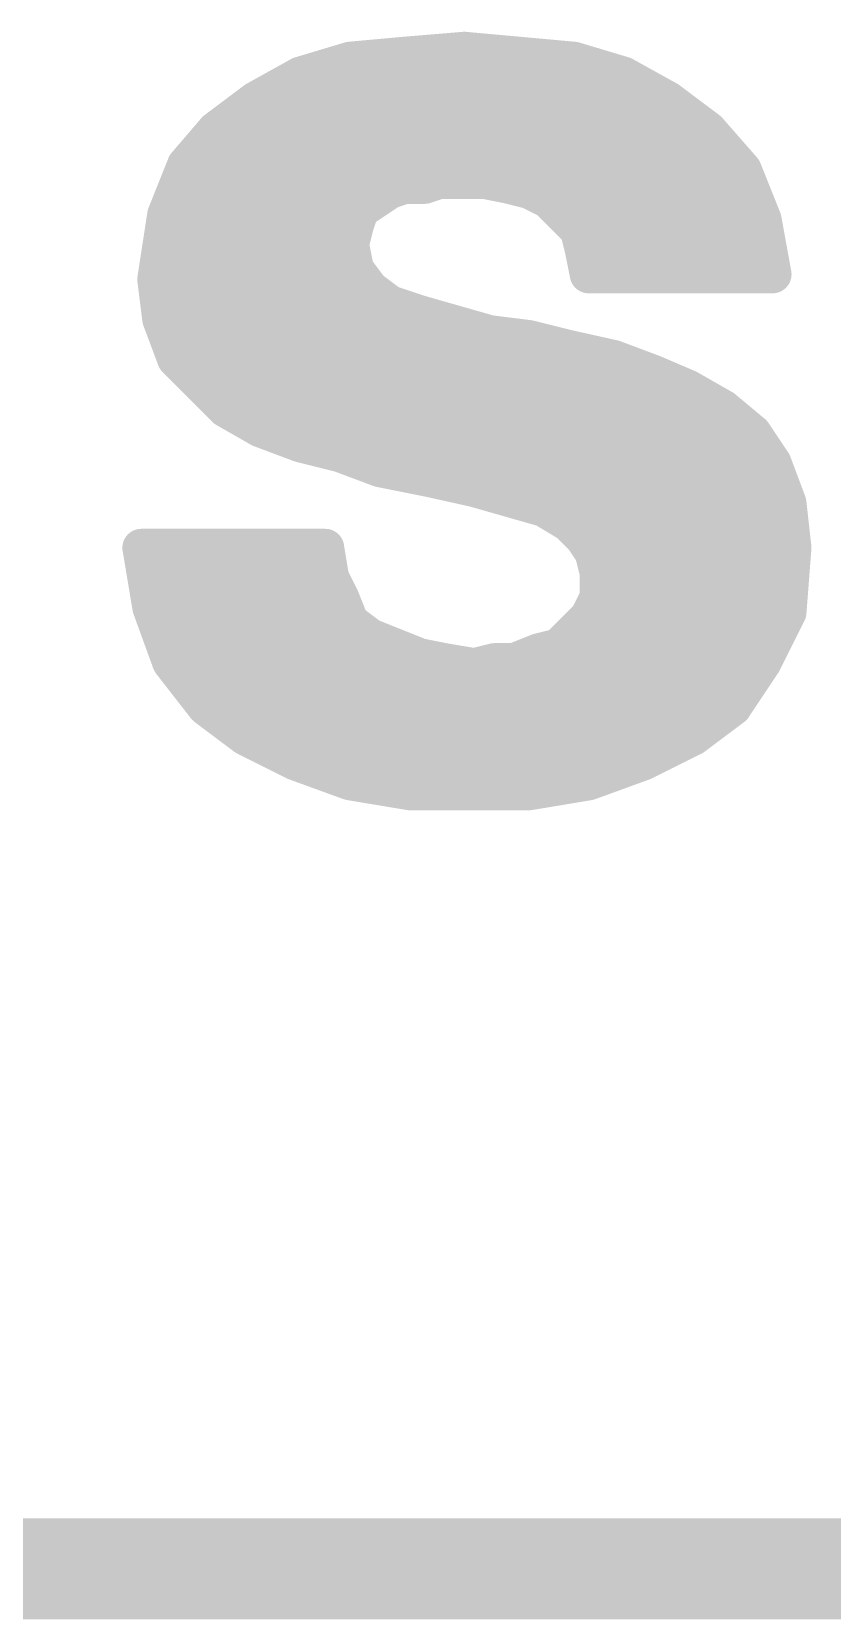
# Model space of a CAD drawing. Extents: x -38 to 69, y -31 to 38.
# Drawn here: x 4.852 to 6.462, y 20.726 to 23.92 of the extents above; entities that cross this region are included whole.
import ezdxf

# ---------------------------------------------------------------- set-up
doc = ezdxf.new("R2010")
doc.units = 0
doc.layers.add('20', color=53, linetype='CONTINUOUS')
doc.layers.add('21', color=41, linetype='CONTINUOUS')

msp = doc.modelspace()

# ---------------------------------------------------------------- linework, layer by layer
at = {"layer": '20', "const_width": 0.2032}
msp.add_lwpolyline([(1.905, 20.828), (18.415, 20.828)], dxfattribs=at)
at = {"layer": '21', "const_width": 0.0762}
for points in [[(5.392, 23.832), (5.492, 23.862)], [(5.492, 23.862), (5.602, 23.872)], [(5.602, 23.872), (5.722, 23.882)], [(5.722, 23.882), (5.832, 23.872)], [(5.832, 23.872), (5.942, 23.862)], [(5.942, 23.862), (6.042, 23.832)], [(5.302, 23.782), (5.392, 23.832)], [(5.454, 23.8506), (5.98, 23.8506)], [(6.042, 23.832), (6.132, 23.782)], [(5.222, 23.722), (5.302, 23.782)], [(5.2919, 23.7744), (6.1421, 23.7744)], [(6.132, 23.782), (6.212, 23.722)], [(5.162, 23.652), (5.222, 23.722)], [(5.2016, 23.6982), (6.2328, 23.6982)], [(6.212, 23.722), (6.282, 23.642)], [(5.122, 23.552), (5.162, 23.652)], [(6.282, 23.642), (6.322, 23.542)], [(5.15, 23.622), (6.29, 23.622)], [(5.572, 23.602), (5.542, 23.582)], [(5.602, 23.612), (5.572, 23.602)], [(5.642, 23.612), (5.602, 23.612)], [(5.672, 23.622), (5.642, 23.612)], [(5.762, 23.622), (5.672, 23.622)], [(5.812, 23.612), (5.762, 23.622)], [(5.852, 23.602), (5.812, 23.612)], [(5.892, 23.582), (5.852, 23.602)], [(5.542, 23.582), (5.512, 23.562)], [(5.922, 23.552), (5.892, 23.582)], [(5.102, 23.422), (5.122, 23.552)], [(5.121, 23.5458), (5.5066, 23.5458)], [(5.502, 23.532), (5.492, 23.492)], [(5.512, 23.562), (5.502, 23.532)], [(5.952, 23.522), (5.922, 23.552)], [(5.9282, 23.5458), (6.3205, 23.5458)], [(6.322, 23.542), (6.342, 23.432)], [(5.962, 23.482), (5.952, 23.522)], [(5.1093, 23.4696), (5.4965, 23.4696)], [(5.492, 23.492), (5.502, 23.442)], [(5.972, 23.432), (5.962, 23.482)], [(5.9645, 23.4696), (6.3352, 23.4696)], [(5.502, 23.442), (5.532, 23.402)], [(5.112, 23.342), (5.102, 23.422)], [(6.342, 23.432), (5.972, 23.432)], [(5.1056, 23.3934), (5.5435, 23.3934)], [(5.532, 23.402), (5.572, 23.372)], [(5.572, 23.372), (5.632, 23.352)], [(5.142, 23.262), (5.112, 23.342)], [(5.632, 23.352), (5.702, 23.332)], [(5.1213, 23.3172), (5.7538, 23.3172)], [(5.702, 23.332), (5.772, 23.312)], [(5.772, 23.312), (5.852, 23.302)], [(5.852, 23.302), (5.932, 23.282)], [(5.932, 23.282), (6.022, 23.262)], [(5.192, 23.212), (5.142, 23.262)], [(6.022, 23.262), (6.102, 23.232)], [(5.163, 23.241), (6.078, 23.241)], [(6.102, 23.232), (6.172, 23.202)], [(5.242, 23.162), (5.192, 23.212)], [(6.172, 23.202), (6.242, 23.162)], [(5.2392, 23.1648), (6.2371, 23.1648)], [(5.312, 23.122), (5.242, 23.162)], [(6.242, 23.162), (6.302, 23.112)], [(5.392, 23.092), (5.312, 23.122)], [(5.472, 23.072), (5.392, 23.092)], [(5.4056, 23.0886), (6.3176, 23.0886)], [(6.302, 23.112), (6.342, 23.052)], [(5.552, 23.042), (5.472, 23.072)], [(5.652, 23.022), (5.552, 23.042)], [(5.742, 23.002), (5.652, 23.022)], [(6.342, 23.052), (6.372, 22.972)], [(5.6952, 23.0124), (6.3569, 23.0124)], [(5.812, 22.982), (5.742, 23.002)], [(5.882, 22.962), (5.812, 22.982)], [(5.932, 22.932), (5.882, 22.962)], [(6.372, 22.972), (6.382, 22.882)], [(5.925, 22.9362), (6.376, 22.9362)], [(5.962, 22.902), (5.932, 22.932)], [(5.982, 22.872), (5.962, 22.902)], [(5.092, 22.762), (5.072, 22.882)], [(5.072, 22.882), (5.392, 22.882)], [(5.392, 22.882), (5.442, 22.882)], [(5.442, 22.882), (5.452, 22.822)], [(5.992, 22.832), (5.982, 22.872)], [(6.382, 22.882), (6.372, 22.752)], [(5.0757, 22.86), (5.4457, 22.86)], [(5.985, 22.86), (6.3803, 22.86)], [(5.992, 22.782), (5.992, 22.832)], [(5.452, 22.822), (5.472, 22.782)], [(5.0884, 22.7838), (5.4711, 22.7838)], [(5.472, 22.782), (5.492, 22.732)], [(5.972, 22.742), (5.992, 22.782)], [(5.992, 22.7838), (6.3744, 22.7838)], [(5.132, 22.652), (5.092, 22.762)], [(5.942, 22.712), (5.972, 22.742)], [(6.372, 22.752), (6.322, 22.652)], [(5.1118, 22.7076), (5.5245, 22.7076)], [(5.492, 22.732), (5.532, 22.702)], [(5.532, 22.702), (5.582, 22.682)], [(5.912, 22.682), (5.942, 22.712)], [(5.9376, 22.7076), (6.3498, 22.7076)], [(5.582, 22.682), (5.632, 22.662)], [(5.822, 22.652), (5.872, 22.672)], [(5.872, 22.672), (5.912, 22.682)], [(5.202, 22.562), (5.132, 22.652)], [(5.632, 22.662), (5.682, 22.652)], [(5.682, 22.652), (5.742, 22.642)], [(5.742, 22.642), (5.782, 22.652)], [(5.782, 22.652), (5.822, 22.652)], [(6.322, 22.652), (6.262, 22.562)], [(5.148, 22.6314), (6.3083, 22.6314)], [(5.282, 22.502), (5.202, 22.562)], [(5.2111, 22.5552), (6.2529, 22.5552)], [(6.262, 22.562), (6.182, 22.502)], [(5.382, 22.452), (5.282, 22.502)], [(5.328, 22.479), (6.136, 22.479)], [(6.182, 22.502), (6.082, 22.452)], [(5.492, 22.412), (5.382, 22.452)], [(6.082, 22.452), (5.972, 22.412)], [(5.612, 22.392), (5.492, 22.412)], [(5.5472, 22.4028), (5.9168, 22.4028)], [(5.852, 22.392), (5.612, 22.392)], [(5.972, 22.412), (5.852, 22.392)]]:
    msp.add_lwpolyline(points, dxfattribs=at)
at = {"layer": '21', "const_width": 0.0381}
for points in [[(5.4903, 23.881, 1), (5.4937, 23.843)], [(5.4975, 23.8438, 1), (5.4865, 23.8802)], [(5.6004, 23.891, 1), (5.6036, 23.853)], [(5.6037, 23.853, 1), (5.6003, 23.891)], [(5.7237, 23.901, 1), (5.7203, 23.863)], [(5.7236, 23.863, 1), (5.7204, 23.901)], [(5.8337, 23.891, 1), (5.8303, 23.853)], [(5.8303, 23.853, 1), (5.8337, 23.891)], [(5.9475, 23.8802, 1), (5.9365, 23.8438)], [(5.9403, 23.843, 1), (5.9437, 23.881)], [(5.3865, 23.8502, 1), (5.3975, 23.8138)], [(5.4013, 23.8153, 1), (5.3827, 23.8487)], [(5.454, 23.8697, 1), (5.454, 23.8316)], [(5.98, 23.8316, 1), (5.98, 23.8697)], [(6.0513, 23.8487, 1), (6.0327, 23.8153)], [(6.0365, 23.8138, 1), (6.0475, 23.8502)], [(5.2919, 23.7934, 1), (5.2919, 23.7553)], [(5.2927, 23.7987, 1), (5.3113, 23.7653)], [(5.3134, 23.7668, 1), (5.2906, 23.7972)], [(6.1434, 23.7972, 1), (6.1206, 23.7668)], [(6.1227, 23.7653, 1), (6.1413, 23.7987)], [(6.1421, 23.7553, 1), (6.1421, 23.7934)], [(5.2016, 23.7172, 1), (5.2016, 23.6791)], [(5.2106, 23.7372, 1), (5.2334, 23.7068)], [(5.2365, 23.7096, 1), (5.2075, 23.7344)], [(6.2263, 23.7345, 1), (6.1977, 23.7095)], [(6.2006, 23.7068, 1), (6.2234, 23.7372)], [(6.2328, 23.6791, 1), (6.2328, 23.7172)], [(5.1475, 23.6644, 1), (5.1765, 23.6396)], [(5.1797, 23.6449, 1), (5.1443, 23.6591)], [(6.2997, 23.6491, 1), (6.2643, 23.6349)], [(6.2677, 23.6295, 1), (6.2963, 23.6545)], [(5.15, 23.641, 1), (5.15, 23.6029)], [(5.566, 23.6201, 1), (5.578, 23.5839)], [(5.5826, 23.5861, 1), (5.5614, 23.6179)], [(5.602, 23.6311, 1), (5.602, 23.593)], [(5.608, 23.5939, 1), (5.596, 23.6301)], [(5.636, 23.6301, 1), (5.648, 23.5939)], [(5.642, 23.593, 1), (5.642, 23.6311)], [(5.672, 23.641, 1), (5.672, 23.6029)], [(5.678, 23.6039, 1), (5.666, 23.6401)], [(5.7657, 23.6407, 1), (5.7583, 23.6033)], [(5.762, 23.6029, 1), (5.762, 23.641)], [(5.8166, 23.6305, 1), (5.8074, 23.5935)], [(5.8083, 23.5933, 1), (5.8157, 23.6307)], [(5.8605, 23.619, 1), (5.8435, 23.585)], [(5.8474, 23.5835, 1), (5.8566, 23.6205)], [(6.29, 23.6029, 1), (6.29, 23.641)], [(5.5314, 23.5979, 1), (5.5526, 23.5661)], [(5.5526, 23.5661, 1), (5.5314, 23.5979)], [(5.9055, 23.5955, 1), (5.8785, 23.5685)], [(5.8835, 23.565, 1), (5.9005, 23.599)], [(5.121, 23.5648, 1), (5.121, 23.5267)], [(5.1043, 23.5591, 1), (5.1397, 23.5449)], [(5.1408, 23.5491, 1), (5.1032, 23.5549)], [(5.5205, 23.5274, 1), (5.4835, 23.5366)], [(5.5014, 23.5779, 1), (5.5226, 23.5461)], [(5.5301, 23.556, 1), (5.4939, 23.568)], [(5.5066, 23.5267, 1), (5.5066, 23.5648)], [(5.9355, 23.5655, 1), (5.9085, 23.5385)], [(5.9085, 23.5385, 1), (5.9355, 23.5655)], [(5.9282, 23.5648, 1), (5.9282, 23.5267)], [(6.3407, 23.5454, 1), (6.3033, 23.5386)], [(6.3205, 23.5267, 1), (6.3205, 23.5648)], [(5.4839, 23.538, 1), (5.5201, 23.526)], [(5.9705, 23.5266, 1), (5.9335, 23.5174)], [(5.9385, 23.5085, 1), (5.9655, 23.5355)], [(6.3043, 23.5349, 1), (6.3397, 23.5491)], [(5.1093, 23.4886, 1), (5.1093, 23.4505)], [(5.5107, 23.4957, 1), (5.4733, 23.4883)], [(5.4735, 23.4966, 1), (5.5105, 23.4874)], [(5.4965, 23.4505, 1), (5.4965, 23.4886)], [(5.9807, 23.4857, 1), (5.9433, 23.4783)], [(5.9645, 23.4886, 1), (5.9645, 23.4505)], [(6.3352, 23.4505, 1), (6.3352, 23.4886)], [(5.5172, 23.4534, 1), (5.4868, 23.4306)], [(5.9435, 23.4774, 1), (5.9805, 23.4866)], [(5.1209, 23.4244, 1), (5.0831, 23.4196)], [(5.0832, 23.4249, 1), (5.1208, 23.4191)], [(5.4833, 23.4383, 1), (5.5207, 23.4457)], [(5.972, 23.4511, 1), (5.972, 23.413)], [(5.9533, 23.4283, 1), (5.9907, 23.4357)], [(6.3233, 23.4286, 1), (6.3607, 23.4354)], [(6.342, 23.413, 1), (6.342, 23.4511)], [(5.1056, 23.4124, 1), (5.1056, 23.3743)], [(5.5434, 23.4172, 1), (5.5206, 23.3868)], [(5.5168, 23.3906, 1), (5.5472, 23.4134)], [(5.5435, 23.3743, 1), (5.5435, 23.4124)], [(5.578, 23.3901, 1), (5.566, 23.3539)], [(5.1298, 23.3487, 1), (5.0942, 23.3353)], [(5.5606, 23.3568, 1), (5.5834, 23.3872)], [(5.6372, 23.3703, 1), (5.6268, 23.3337)], [(5.626, 23.3339, 1), (5.638, 23.3701)], [(5.0931, 23.3396, 1), (5.1309, 23.3444)], [(5.1213, 23.3362, 1), (5.1213, 23.2981)], [(5.7072, 23.3503, 1), (5.6968, 23.3137)], [(5.6968, 23.3137, 1), (5.7072, 23.3503)], [(5.7744, 23.3309, 1), (5.7696, 23.2931)], [(5.7538, 23.2981, 1), (5.7538, 23.3362)], [(5.7668, 23.2937, 1), (5.7772, 23.3303)], [(5.8566, 23.3205, 1), (5.8474, 23.2835)], [(5.8496, 23.2831, 1), (5.8544, 23.3209)], [(5.9361, 23.3006, 1), (5.9279, 23.2634)], [(5.9274, 23.2635, 1), (5.9366, 23.3005)], [(5.1555, 23.2755, 1), (5.1285, 23.2485)], [(5.1242, 23.2553, 1), (5.1598, 23.2687)], [(6.0287, 23.2798, 1), (6.0153, 23.2442)], [(6.0179, 23.2434, 1), (6.0261, 23.2806)], [(5.163, 23.26, 1), (5.163, 23.2219)], [(6.078, 23.2219, 1), (6.078, 23.26)], [(6.1095, 23.2495, 1), (6.0945, 23.2145)], [(6.0953, 23.2142, 1), (6.1087, 23.2498)], [(5.2055, 23.2255, 1), (5.1785, 23.1985)], [(5.1785, 23.1985, 1), (5.2055, 23.2255)], [(6.1815, 23.2185, 1), (6.1625, 23.1855)], [(6.1645, 23.1845, 1), (6.1795, 23.2195)], [(5.2392, 23.1838, 1), (5.2392, 23.1457)], [(5.2515, 23.1785, 1), (5.2325, 23.1455)], [(5.2285, 23.1485, 1), (5.2555, 23.1755)], [(6.2542, 23.1766, 1), (6.2298, 23.1474)], [(6.2325, 23.1455, 1), (6.2515, 23.1785)], [(6.2371, 23.1457, 1), (6.2371, 23.1838)], [(5.3187, 23.1398, 1), (5.3053, 23.1042)], [(5.3025, 23.1055, 1), (5.3215, 23.1385)], [(5.3966, 23.1105, 1), (5.3874, 23.0735)], [(5.3853, 23.0742, 1), (5.3987, 23.1098)], [(5.4056, 23.1076, 1), (5.4056, 23.0695)], [(6.3179, 23.1226, 1), (6.2861, 23.1014)], [(6.2898, 23.0974, 1), (6.3142, 23.1266)], [(6.3176, 23.0695, 1), (6.3176, 23.1076)], [(5.4787, 23.0898, 1), (5.4653, 23.0542)], [(5.4674, 23.0535, 1), (5.4766, 23.0905)], [(5.5557, 23.0607, 1), (5.5483, 23.0233)], [(5.5453, 23.0242, 1), (5.5587, 23.0598)], [(5.6561, 23.0406, 1), (5.6479, 23.0034)], [(5.6483, 23.0033, 1), (5.6557, 23.0407)], [(6.3598, 23.0587, 1), (6.3242, 23.0453)], [(6.3261, 23.0414, 1), (6.3579, 23.0626)], [(5.6952, 23.0314, 1), (5.6952, 22.9933)], [(5.7472, 23.0203, 1), (5.7368, 22.9837)], [(5.7379, 22.9834, 1), (5.7461, 23.0206)], [(6.3569, 22.9933, 1), (6.3569, 23.0314)], [(5.8172, 23.0003, 1), (5.8068, 22.9637)], [(5.8068, 22.9637, 1), (5.8172, 23.0003)], [(5.8918, 22.9783, 1), (5.8722, 22.9457)], [(5.8768, 22.9437, 1), (5.8872, 22.9803)], [(6.3909, 22.9741, 1), (6.3531, 22.9699)], [(6.3542, 22.9653, 1), (6.3898, 22.9787)], [(5.925, 22.9552, 1), (5.925, 22.9171)], [(5.9455, 22.9455, 1), (5.9185, 22.9185)], [(5.9222, 22.9157, 1), (5.9418, 22.9483)], [(6.376, 22.9171, 1), (6.376, 22.9552)], [(5.9779, 22.9126, 1), (5.9461, 22.8914)], [(5.9485, 22.8885, 1), (5.9755, 22.9155)], [(5.0908, 22.8851, 1), (5.0532, 22.8789)], [(5.072, 22.9011, 1), (5.072, 22.863)], [(5.392, 22.9011, 1), (5.392, 22.863)], [(5.392, 22.863, 1), (5.392, 22.9011)], [(5.4608, 22.8851, 1), (5.4232, 22.8789)], [(5.442, 22.863, 1), (5.442, 22.9011)], [(6.0005, 22.8766, 1), (5.9635, 22.8674)], [(5.9661, 22.8614, 1), (5.9979, 22.8826)], [(6.401, 22.8805, 1), (6.363, 22.8835)], [(6.3631, 22.8799, 1), (6.4009, 22.8841)], [(5.0757, 22.879, 1), (5.0757, 22.8409)], [(5.4457, 22.8409, 1), (5.4457, 22.879)], [(5.985, 22.879, 1), (5.985, 22.8409)], [(6.0111, 22.832, 1), (5.9729, 22.832)], [(6.3803, 22.8409, 1), (6.3803, 22.879)], [(5.469, 22.8305, 1), (5.435, 22.8135)], [(5.4332, 22.8189, 1), (5.4708, 22.8251)], [(5.9735, 22.8274, 1), (6.0105, 22.8366)], [(5.0884, 22.8028, 1), (5.0884, 22.7647)], [(5.4897, 22.7891, 1), (5.4543, 22.7749)], [(5.455, 22.7735, 1), (5.489, 22.7905)], [(5.4711, 22.7647, 1), (5.4711, 22.8028)], [(5.992, 22.8028, 1), (5.992, 22.7647)], [(6.009, 22.7735, 1), (5.975, 22.7905)], [(6.3744, 22.7647, 1), (6.3744, 22.8028)], [(5.1099, 22.7685, 1), (5.0741, 22.7555)], [(5.0732, 22.7589, 1), (5.1108, 22.7651)], [(5.9855, 22.7285, 1), (5.9585, 22.7555)], [(5.9729, 22.782, 1), (6.0111, 22.782)], [(6.353, 22.7535, 1), (6.391, 22.7505)], [(6.389, 22.7435, 1), (6.355, 22.7605)], [(5.1118, 22.7266, 1), (5.1118, 22.6885)], [(5.5034, 22.7472, 1), (5.4806, 22.7168)], [(5.4743, 22.7249, 1), (5.5097, 22.7391)], [(5.5391, 22.7197, 1), (5.5249, 22.6843)], [(5.5245, 22.6885, 1), (5.5245, 22.7266)], [(5.9376, 22.7266, 1), (5.9376, 22.6885)], [(5.9285, 22.7255, 1), (5.9555, 22.6985)], [(5.9555, 22.6985, 1), (5.9285, 22.7255)], [(5.955, 22.7505, 1), (5.989, 22.7335)], [(6.3498, 22.6885, 1), (6.3498, 22.7266)], [(5.5206, 22.6868, 1), (5.5434, 22.7172)], [(5.5891, 22.6997, 1), (5.5749, 22.6643)], [(5.5749, 22.6643, 1), (5.5891, 22.6997)], [(5.8674, 22.6905, 1), (5.8766, 22.6535)], [(5.8791, 22.6543, 1), (5.8649, 22.6897)], [(5.8985, 22.6955, 1), (5.9255, 22.6685)], [(5.9166, 22.6635, 1), (5.9074, 22.7005)], [(5.147, 22.6637, 1), (5.117, 22.6403)], [(5.1141, 22.6455, 1), (5.1499, 22.6585)], [(5.6357, 22.6807, 1), (5.6283, 22.6433)], [(5.6249, 22.6443, 1), (5.6391, 22.6797)], [(5.6851, 22.6708, 1), (5.6789, 22.6332)], [(5.6783, 22.6333, 1), (5.6857, 22.6707)], [(5.7374, 22.6605, 1), (5.7466, 22.6235)], [(5.7389, 22.6232, 1), (5.7451, 22.6608)], [(5.782, 22.6711, 1), (5.782, 22.633)], [(5.7866, 22.6335, 1), (5.7774, 22.6705)], [(5.8149, 22.6697, 1), (5.8291, 22.6343)], [(5.822, 22.633, 1), (5.822, 22.6711)], [(6.305, 22.6605, 1), (6.339, 22.6435)], [(6.3379, 22.6414, 1), (6.3061, 22.6626)], [(5.148, 22.6505, 1), (5.148, 22.6124)], [(6.3083, 22.6124, 1), (6.3083, 22.6505)], [(5.2134, 22.5772, 1), (5.1906, 22.5468)], [(5.187, 22.5503, 1), (5.217, 22.5737)], [(5.2111, 22.5743, 1), (5.2111, 22.5362)], [(6.2461, 22.5726, 1), (6.2779, 22.5514)], [(6.2734, 22.5468, 1), (6.2506, 22.5772)], [(6.2529, 22.5362, 1), (6.2529, 22.5743)], [(5.2905, 22.519, 1), (5.2735, 22.485)], [(5.2706, 22.4868, 1), (5.2934, 22.5172)], [(5.328, 22.4981, 1), (5.328, 22.46)], [(6.136, 22.46, 1), (6.136, 22.4981)], [(6.1706, 22.5172, 1), (6.1934, 22.4868)], [(6.1905, 22.485, 1), (6.1735, 22.519)], [(5.3885, 22.4699, 1), (5.3755, 22.4341)], [(5.3735, 22.435, 1), (5.3905, 22.469)], [(6.0735, 22.469, 1), (6.0905, 22.435)], [(6.0885, 22.4341, 1), (6.0755, 22.4699)], [(5.4951, 22.4308, 1), (5.4889, 22.3932)], [(5.4855, 22.3941, 1), (5.4985, 22.4299)], [(5.5472, 22.4219, 1), (5.5472, 22.3838)], [(5.612, 22.411, 1), (5.612, 22.3729)], [(5.6089, 22.3732, 1), (5.6151, 22.4108)], [(5.8489, 22.4108, 1), (5.8551, 22.3732)], [(5.852, 22.3729, 1), (5.852, 22.411)], [(5.9168, 22.3838, 1), (5.9168, 22.4219)], [(5.9655, 22.4299, 1), (5.9785, 22.3941)], [(5.9751, 22.3932, 1), (5.9689, 22.4308)]]:
    msp.add_lwpolyline(points, format="xyb", dxfattribs=at)

doc.saveas('drawing.dxf')
